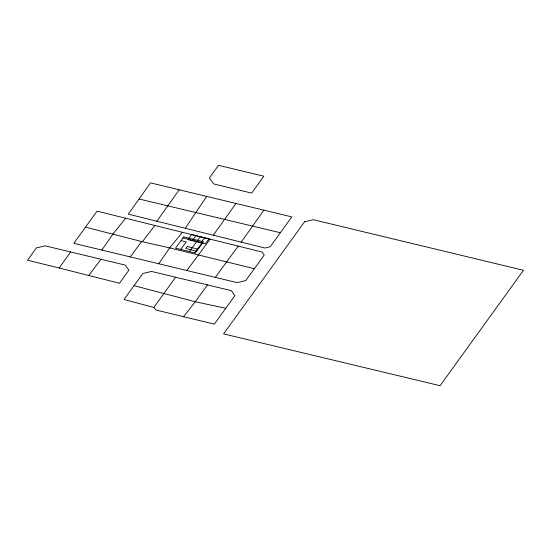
<?xml version="1.0" encoding="UTF-8"?>
<svg xmlns="http://www.w3.org/2000/svg" width="551" height="551" viewBox="0 0 551 551"><rect width="100%" height="100%" fill="white"/><g stroke="black" fill="none" stroke-linecap="round" stroke-linejoin="round"><path stroke-width="0.83" d="M206.673 196.397L150.533 182.877L128.266 214.146L264.976 248.012L270.183 246.786L291.789 216.88L206.673 196.397L185.281 228.266M158.75 263.764L169.667 247.902L182.381 232.274M101.866 250.064L112.865 234.168L125.642 218.23L262.104 252.021L264.218 255.044L245.808 280.549L237.102 282.622L73.834 243.315L97.052 211.143L125.642 218.23M263.888 210.165L241.228 242.123M59.191 268.013L119.443 283.262L128.906 270.155L125.325 265.127L45.106 245.822L36.4 247.895L27.55 260.217L59.191 268.013L70.59 251.952M179.213 189.778L156.849 221.226M213.265 235.194L235.973 203.443M153.867 307.458L156.078 310.055L214.339 324.14L234.891 295.673L231.31 290.639L151.511 271.436L142.819 273.503L124.03 299.503L153.867 307.458L175.604 277.229M207.472 284.901L195.288 301.755L183.414 316.846M238.197 246.104L215.31 277.373M130.236 256.897L141.607 241.51M180.7 249.431L186.231 241.93L181.038 240.656M192.278 240.67L195.963 235.67M189.365 251.559L200.295 236.73M200.936 242.798L204.628 237.798M194.71 252.875L202.245 242.695L183.035 237.936M210.117 239.148L186.865 270.527M88.759 275.493L100.991 259.266M85.453 227.164L142.42 241.717L154.865 225.462M225.786 308.278L195.288 301.755L134.031 285.659M142.42 241.717L169.667 247.902L254.369 268.709M139.059 199.001L280.349 232.722M218.52 165.3L209.414 177.918L213.712 183.951L251.662 193.091L263.846 176.217L218.52 165.3M304.579 221.764L223.603 333.885L440.104 385.7L523.45 270.286L313.271 219.697L304.579 221.764M183.807 236.902L175.507 248.157L195.274 253.012L203.574 241.758L183.807 236.902M191.631 234.602L187.946 239.602L205.268 243.859L208.953 238.858L191.631 234.602M187.223 246.517L185.749 248.515L196.142 251.07L197.616 249.066L187.223 246.517"/></g></svg>
